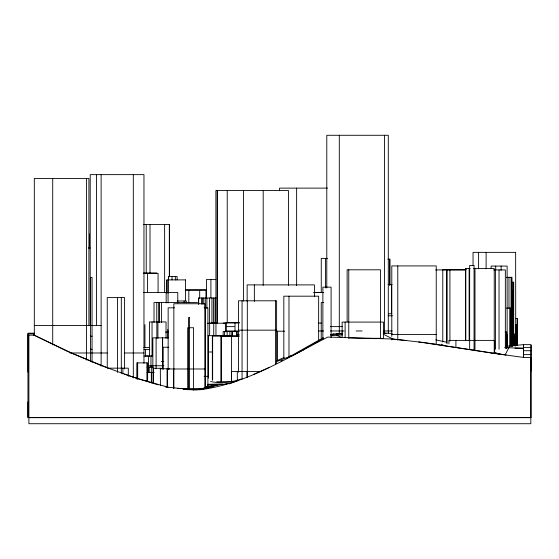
<?xml version="1.0" encoding="UTF-8"?>
<svg xmlns="http://www.w3.org/2000/svg" width="559" height="559" viewBox="0 0 559 559"><rect width="100%" height="100%" fill="white"/><g stroke="black" fill="none" stroke-linecap="round" stroke-linejoin="round"><path stroke-width="0.84" d="M491.78 353.071L523.545 357.425L531.05 357.425L531.05 417.503L27.95 417.503L27.95 334.827M28.886 335.19L28.886 423.722L530.826 423.722L530.826 357.425M506.37 346.28L523.545 344.644L523.566 357.425L523.545 344.644L531.05 344.644L531.05 356.824M531.05 345.245L530.826 371.281M342.492 333.136L336.86 333.758L336.616 335.386L341.151 337.14M225.843 384.215L225.913 383.802L230.273 383.243M509.948 346.657L508.802 347.782L505.42 354.329L506.091 355.028L418.607 341.947M193.134 389.63L197.299 389.875L203.769 388.253L197.299 389.616L193.002 389.546M323.354 337.699L286.418 358.459M302 350.402L323.242 338.391M291.449 356.153L304.543 349.319M269.473 367.34L253.793 374.32M276.53 360.932L284.293 357.334M291.162 356.055L276.244 361.715M229.351 383.865L237.896 380.602M288.87 356.6L291.994 355.433M226.828 384.012C215.571 384.089 204.643 390.566 193.141 389.567M330.6 334.729L334.401 333.45M214.125 385.102L204.342 387.988M241.069 379.009C231.44 382.51 220.484 383.733 210.54 381.511M280.925 360.939L282.246 360.576M204.503 388.1L217.793 384.885L207.438 385.123M202.679 388.798L212.895 386.849M198.969 389.882C245.995 384.319 286.453 358.06 327.798 337.063L393.047 339.027L425.672 342.758L490.921 352.953M201.666 388.267L199.109 388.764M204.049 387.799L207.221 387.177M202.281 389.225L193.456 389.819M342.639 333.793L330.697 334.918M342.555 334.876L330.991 335.659M209.555 386.5L205.565 386.66M222.545 383.942L207.675 384.326M383.181 333.045L386.129 333.443M327.602 188.124L279.535 188.124L279.535 190.731M143.677 224.445L169.475 224.445L169.475 276.726M89.51 233.948L89.51 248.79M88.364 247.972L90.111 247.972M515.733 252.361L473.047 252.361L473.047 265.385M327.553 258.391L321.264 258.391L321.264 292.245M387.869 259.201L390.014 259.201L390.014 285.237M470.147 268.565L465.563 268.565L465.563 340.403M473.634 268.565L494.233 268.565L494.233 353.386M466.248 269.78L442.777 269.78L442.777 341.989M435.657 269.913L465.899 269.913M493.688 269.913L505.35 269.913L505.35 348.383M143.572 272.974L156.779 272.974M143.544 273.358L158.078 273.358L158.078 292.448M506.377 277.32L511.841 277.32L511.841 346.566M215.872 279.591L206.411 279.591L206.425 297.814M185.588 279.891L166.91 279.891L166.91 292.972M512.009 282.225L513.693 282.225L513.693 345.35M388.114 284.405L392.09 284.405M185.504 289.478L206.557 289.478M185.232 290.449L205.964 290.449L205.964 298.226M313.662 292.427L323.172 292.427M143.516 292.539L177.776 292.539L177.776 302.95M314.06 292.49L323.696 292.49M216.228 298.017L198.592 298.017L198.592 304.124M177.217 300.98L186.35 300.98L186.301 302.712M197.481 302.552L154.018 302.552L154.018 322.564M323.738 302.566L321.229 302.566L321.229 338.342M174.52 307.827L168.147 307.827L168.147 369.429M204.056 307.827L207.906 307.827L207.906 386.786M506.307 308.1L511.282 308.1L511.282 346.077M388.316 313.767L391.754 313.767M388.149 315.793L392.376 315.793M515.517 318.427L517.375 318.427L517.375 345.399M239.336 322.522L226.227 322.522L226.227 331.913M210.617 322.997L216.403 322.997M223.39 322.997L239.336 322.997M318.253 323.088L321.502 323.088M207.522 323.221L226.234 323.221M515.447 324.849L516.782 324.849L516.782 345.623M34.316 325.499L101.123 325.499M226.535 326.624L234.27 326.624M330.369 326.624L342.387 326.624M238.56 330.159L276.614 330.159M226.535 330.97L238.623 330.97M318.658 330.97L323.64 330.97M330.369 330.97L344.106 330.97M356.125 330.97L362.134 330.97M383.6 330.97L392.187 330.97M276.768 331.214L284.608 331.214M239.35 331.508L223.146 331.508L223.146 335.854M505.203 332.025L506.768 332.025L506.768 348.334M165.534 332.074L168.154 332.074M27.95 333.814L33.924 333.814M391.796 334.429L436.237 334.429M239.189 334.617L236.541 334.617L236.541 336.357M27.95 335.12L34.176 335.19L72.929 353.665L107.873 367.955M208.088 335.673L230.294 335.673M239.168 336.008L221.308 336.008L221.308 381.678L230.601 381.678M239.189 336.064L212.35 336.064L212.35 380.015M90.502 336.204L92.053 336.204M168.427 337.853L152.859 337.853L152.859 367.906M366.795 338.321L380.532 338.321L380.532 269.808L347.132 269.808L347.132 321.837M366.061 338.398L383.509 338.398L383.509 322.089L342.129 322.089L342.129 336.686M513.882 340.34L515.601 340.34L515.601 345.49M512.889 343.82L513.931 343.82M433.672 344.218L436.237 344.218L436.237 265.923L391.796 265.923L391.796 336.392M168.776 347.244L163.116 347.244L163.116 369.457M523.566 347.398L531.05 347.398M143.817 347.537L149.609 347.537M90.502 349.249L92.053 349.249M144.089 349.438L149.777 349.438M523.566 350.717L531.05 350.717M208.325 351.988L212.385 351.988M70.001 352.988L107.216 352.988M124.615 352.988L143.963 352.988M491.221 353.442L494.666 353.442L494.666 340.396L448.912 340.396L448.912 343.876M523.566 354.623L531.05 354.623M146.367 355.95L152.705 355.95M143.963 356.055L148.449 356.055L148.449 367.123M161.285 361.421L163.822 361.421M147.988 365.768L163.864 365.768M147.031 367.123L153.061 367.123L153.061 372.231M108.104 368.157L128.304 368.157L128.304 376.312M163.438 368.29L153.536 368.29L153.536 383.614M160.433 368.772L169.691 368.772M173.919 368.961L167.532 368.961L167.532 387.68M173.856 368.989L204.818 368.989M260.801 371.539L231.517 371.539L231.517 381.329L233.173 381.329M147.066 372.371L154.256 372.371M204.056 376.34L207.906 376.34M216.71 381.734L220.98 381.734L220.98 336.064M177.294 388.561L204.818 388.561L204.818 303.74L173.849 303.74L173.856 388.561M193.421 389.385L194.853 389.385M188.537 389.721L193.568 389.721L193.568 327.735L187.691 327.735L187.691 389.721M28.886 417.678L530.826 417.678M514.958 348.131L523.545 348.271L504.658 347.649M376.731 338.67L348.809 337.874M183.163 389.092L188.152 389.33M383.6 332.968L392.187 333.471M183.149 389.043L188.145 389.337M165.527 386.954L193.861 389.861M391.566 338.992L406.554 340.571M494.128 352.128L498.935 353.924L503.156 354.623M435.706 339.865L446.585 342.213M168.084 387.212L139.079 378.967L124.482 374.09M498.914 353.917L499.634 354.133M335.575 333.367L336.86 333.758M132.05 376.885L158.148 384.865M131.232 376.584L99.425 364.831L66.8 351.087L34.176 335.19L34.176 333.185M383.285 334.184L392.145 338.635M441.414 344.204L443.65 345.406M517.194 318.427L517.194 345.399M516.607 324.849L516.607 345.623M516.551 324.849L516.551 345.623M516.362 324.849L516.362 345.623M515.768 324.849L515.768 345.623M515.643 252.361L515.733 346.133M514.441 340.34L514.441 345.49M514.147 345.846L514.147 333.828L513.966 345.846M512.945 282.225L512.889 345.56M512.82 346.021L512.82 290.345L512.659 346.021M511.716 277.32L511.785 346.566M511.108 308.1L511.108 346.077M511.08 277.32L511.003 346.077M509.738 308.1L509.738 346.077M508.976 277.32L508.976 308.484M507.251 347.055L507.251 334.869L506.782 334.869L506.782 347.922M507.125 346.769L507.125 266.077L491.137 266.077L491.137 268.676M506.244 332.025L506.244 348.334M501.123 266.077L501.123 270.409M499.04 269.913L499.04 349.256M495.707 266.077L495.707 270.409M495.56 269.913L495.56 349.256M486.12 252.361L486.12 268.858M478.609 252.361L478.609 268.858M474.989 268.565L474.989 350.786M474.053 350.248L474.053 265.427L469.651 265.427L469.651 349.389M469.134 268.565L469.134 340.403M465.801 268.565L465.801 340.403M455.913 340.396L455.913 347.356M449.925 269.78L449.925 341.116M447.046 269.78L447.046 343.729M446.676 269.78L446.676 342.856M397.784 265.923L397.784 340.138M391.796 338.132L391.796 339.872M391.419 284.405L391.419 313.802M389.532 259.201L389.511 285.237M388.295 333.325L388.295 135.278L326.784 135.278L326.784 287.955M384.571 135.278L384.571 333.325M348.767 269.808L348.767 338.321M345.12 322.089L345.12 337.545M339.299 135.278L339.299 333.325M331.089 337.594L331.089 287.137L322.878 287.137L322.878 339.334M325.436 258.391L325.436 287.906M318.651 339.844L318.651 296.186L283.825 296.186L283.825 358.179M314.424 296.228L314.424 284.894L247.148 284.894L247.148 301.455M296.626 188.124L296.626 285.565M288.982 296.186L288.982 357.306M288.458 285.383L288.458 190.57L215.886 190.57L215.963 335.288M277.425 331.214L277.425 360.408M276.614 363.643L276.614 300.798L238.56 300.798L238.56 372.231M275.482 300.798L275.482 364.503M263.198 190.57L263.198 285.383M254.352 284.894L254.352 301.455M247.323 300.798L247.323 377.381M246.959 371.539L246.959 377.248M243.431 190.57L243.431 301.035M242.061 300.798L242.061 379.1M237.309 371.539L237.309 380.511M237.142 331.508L237.177 336.357M236.723 331.508L236.723 335.854M234.997 322.522L234.997 331.913M232.369 331.508L232.369 335.854M231.817 331.508L231.817 335.854M231.44 336.008L231.44 381.678M229.882 331.508L229.882 335.854M227.227 190.57L227.227 322.781M227.143 331.508L227.143 335.854M225.703 323.221L225.703 331.843M224.529 331.508L224.529 335.854M217.528 190.57L217.528 323.654M217.144 190.57L217.144 323.654M215.054 298.017L215.054 323.319M213.734 323.221L213.734 335.288M213.489 298.017L213.489 323.319M212.637 336.064L212.637 379.149M212.448 336.064L212.448 380.015M211.945 298.017L211.945 323.319M210.904 279.591L210.897 297.814M209.639 323.221L209.639 335.288M209.492 298.017L209.492 323.319M208.325 335.673L208.325 378.087M206.886 298.017L206.886 308.484M205.565 307.827L205.565 386.786M205.293 298.017L205.293 308.484M203.735 298.017L203.735 304.124M202.568 298.017L202.568 304.124M201.533 298.017L201.533 304.124M199.689 290.449L199.682 298.226M198.69 298.017L198.69 304.124M188.83 290.449L188.816 302.552M185.525 279.891L185.588 300.826M184.135 300.98L184.107 302.712M177.133 279.961L177.119 276.502L168.469 276.502L168.469 279.961M175.302 276.502L175.309 279.961M173.604 368.961L173.604 388.533M171.997 276.502L172.018 279.961M169.328 224.445L169.328 276.726M168.538 276.502L168.483 292.972M168.07 292.539L168.07 302.95M167.826 329.51L167.826 338.146M167.078 368.772L167.078 387.499M166.959 279.891L166.959 292.972M166.163 292.539L166.163 302.95M166.037 338.321L166.037 321.949L149.442 321.949L149.442 356.418M164.632 224.445L164.632 292.413M162.655 337.853L162.655 368.765M162.452 337.853L162.452 368.765M161.593 302.552L161.593 322.564M160.321 368.29L160.433 385.794M159.28 302.552L159.28 322.564M158.812 302.552L158.812 322.564M157.917 321.949L157.917 338.321M156.848 321.949L156.848 338.321M156.779 302.552L156.779 322.564M156.108 337.853L156.108 368.765M153.271 372.371L153.271 382.81M152.041 321.949L152.041 356.418M151.81 372.371L151.81 382.81M151.314 367.123L151.314 372.231M151.335 372.371L151.335 382.81M150.965 355.95L150.965 367.263M150.001 224.445L150.001 273.239M149.029 367.123L149.029 372.231M148.75 367.123L148.75 372.231M147.632 381.608L147.632 362.889L136.829 362.889L136.829 379.058M147.583 273.358L147.583 292.448M146.94 362.889L146.94 381.608M146.227 224.445L146.227 273.239M145.55 349.438L145.55 356.307M144.942 324.702L144.942 347.971M143.963 363.294L143.963 174.639L90.209 174.639L90.209 325.464M133.315 174.639L133.315 377.891M124.594 368.926L124.594 297.591L107.251 297.591L107.251 368.06M122.91 368.157L122.91 373.866M121.31 297.591L121.31 373.279M117.432 297.591L117.432 372.406M101.123 174.639L101.123 366.18M96.581 174.639L96.581 325.464M92.053 362.302L92.053 277.474L90.502 277.474L90.502 361.435M88.909 325.68L88.909 178.475L34.316 178.475L34.316 335.26M86.421 178.475L86.421 360.122M52.714 178.475L52.714 344.84M33.924 335.414L33.924 333.185L27.95 333.185L27.95 372.119M27.95 401.893L27.95 417.503M189.445 317.603L188.474 317.603L188.474 389.378L189.445 389.378L189.445 317.603M137.633 379.058L137.633 362.889L137.612 379.058"/></g></svg>
